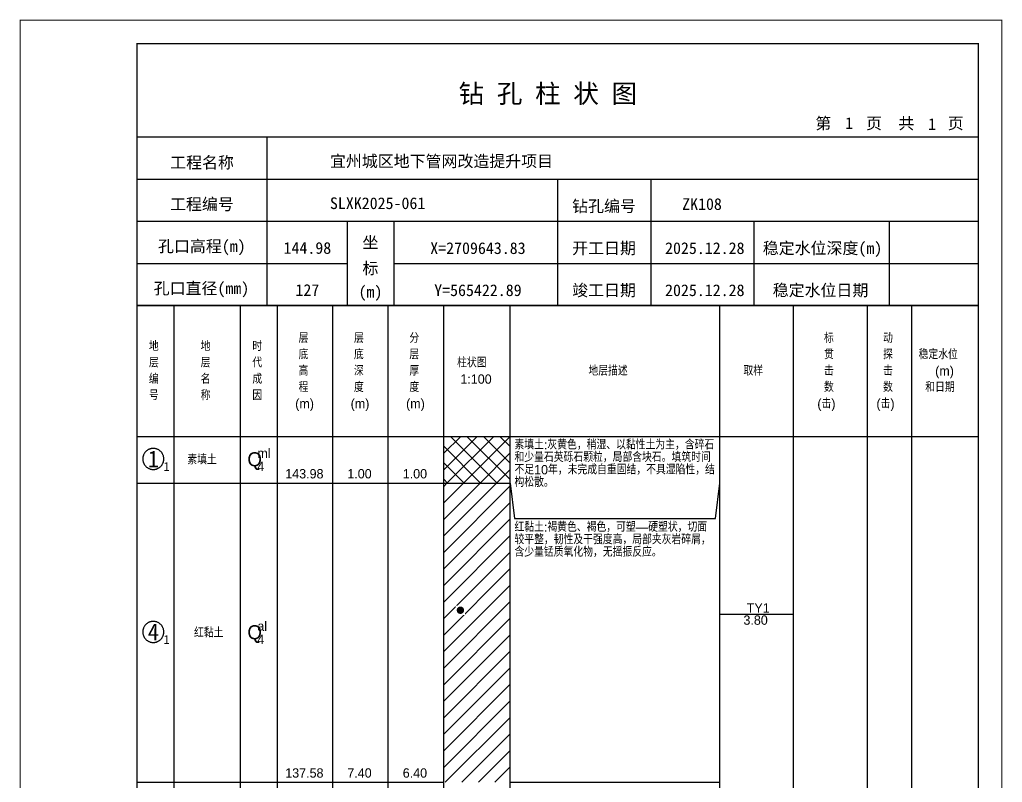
# Model space of a CAD drawing. Header units: millimetres. Extents: x 12489 to 89920, y 4630 to 4927.
# Drawn here: x 58469.3 to 58679.6, y 4763.7 to 4926.8 of the extents above; entities that cross this region are included whole.
import ezdxf
from ezdxf.enums import TextEntityAlignment as Align

# ---------------------------------------------------------------- set-up
doc = ezdxf.new("R2010")
doc.units = ezdxf.units.MM
doc.layers.add('GICAD_QUYANG', color=7, linetype='Continuous')
doc.layers.add('ZZT_TC', color=7, linetype='Continuous')
doc.styles.add('成果图图块', font='', dxfattribs={"height": 2.5})
doc.styles.add('成果图模板', font='')
doc.styles.add('成果图模板标题', font='simhei.ttf')
doc.styles.add('成果图表体', font='Comfont.shx', dxfattribs={"height": 2, "bigfont": 'Hztxt12a.shx'})
doc.styles.get('成果图图块').set_extended_font_data('FangSong_GB2312')
doc.styles.get('成果图模板').set_extended_font_data('FangSong_GB2312')

# ---------------------------------------------------------------- blocks, each defined once
blk = doc.blocks.new('DCBH-1-1-1410', base_point=(0.3, -0.11))
at = {"layer": 'ZZT_TC', "color": 7}
blk.add_polyline3d([(-0.19, 2.31, 0), (-0.3, 2.31, 0), (-0.41, 2.3, 0), (-0.52, 2.29, 0), (-0.63, 2.27, 0), (-0.73, 2.24, 0), (-0.84, 2.21, 0), (-0.95, 2.18, 0), (-1.05, 2.14, 0), (-1.15, 2.09, 0), (-1.25, 2.04, 0), (-1.35, 1.99, 0), (-1.44, 1.93, 0), (-1.53, 1.87, 0), (-1.62, 1.8, 0), (-1.7, 1.73, 0), (-1.78, 1.65, 0), (-1.86, 1.57, 0), (-1.93, 1.49, 0), (-2, 1.4, 0), (-2.06, 1.31, 0), (-2.12, 1.22, 0), (-2.17, 1.12, 0), (-2.22, 1.02, 0), (-2.27, 0.92, 0), (-2.31, 0.82, 0), (-2.34, 0.71, 0), (-2.37, 0.61, 0), (-2.4, 0.5, 0), (-2.41, 0.39, 0), (-2.43, 0.28, 0), (-2.44, 0.17, 0), (-2.44, 0.06, 0), (-2.44, -0.05, 0), (-2.43, -0.16, 0), (-2.41, -0.27, 0), (-2.4, -0.38, 0), (-2.37, -0.49, 0), (-2.34, -0.6, 0), (-2.31, -0.7, 0), (-2.27, -0.8, 0), (-2.22, -0.9, 0), (-2.17, -1, 0), (-2.12, -1.1, 0), (-2.06, -1.19, 0), (-2, -1.28, 0), (-1.93, -1.37, 0), (-1.86, -1.45, 0), (-1.78, -1.53, 0), (-1.7, -1.61, 0), (-1.62, -1.68, 0), (-1.53, -1.75, 0), (-1.44, -1.81, 0), (-1.35, -1.87, 0), (-1.25, -1.93, 0), (-1.15, -1.98, 0), (-1.05, -2.02, 0), (-0.95, -2.06, 0), (-0.84, -2.1, 0), (-0.73, -2.13, 0), (-0.63, -2.15, 0), (-0.52, -2.17, 0), (-0.41, -2.18, 0), (-0.3, -2.19, 0), (-0.19, -2.19, 0), (-0.08, -2.19, 0), (0.03, -2.18, 0), (0.14, -2.17, 0), (0.25, -2.15, 0), (0.36, -2.13, 0), (0.47, -2.1, 0), (0.57, -2.06, 0), (0.67, -2.02, 0), (0.77, -1.98, 0), (0.87, -1.93, 0), (0.97, -1.87, 0), (1.06, -1.81, 0), (1.15, -1.75, 0), (1.24, -1.68, 0), (1.32, -1.61, 0), (1.4, -1.53, 0), (1.48, -1.45, 0), (1.55, -1.37, 0), (1.62, -1.28, 0), (1.68, -1.19, 0), (1.74, -1.1, 0), (1.8, -1, 0), (1.85, -0.9, 0), (1.89, -0.8, 0), (1.93, -0.7, 0), (1.97, -0.6, 0), (2, -0.49, 0), (2.02, -0.38, 0), (2.04, -0.27, 0), (2.05, -0.16, 0), (2.06, -0.05, 0), (2.06, 0.06, 0), (2.06, 0.17, 0), (2.05, 0.28, 0), (2.04, 0.39, 0), (2.02, 0.5, 0), (2, 0.61, 0), (1.97, 0.71, 0), (1.93, 0.82, 0), (1.89, 0.92, 0), (1.85, 1.02, 0), (1.8, 1.12, 0), (1.74, 1.22, 0), (1.68, 1.31, 0), (1.62, 1.4, 0), (1.55, 1.49, 0), (1.48, 1.57, 0), (1.4, 1.65, 0), (1.32, 1.73, 0), (1.24, 1.8, 0), (1.15, 1.87, 0), (1.06, 1.93, 0), (0.97, 1.99, 0), (0.87, 2.04, 0), (0.77, 2.09, 0), (0.67, 2.14, 0), (0.57, 2.18, 0), (0.47, 2.21, 0), (0.36, 2.24, 0), (0.25, 2.27, 0), (0.14, 2.29, 0), (0.03, 2.3, 0), (-0.08, 2.31, 0), (-0.19, 2.31, 0)], dxfattribs=at)
at = {"style": '成果图图块'}
blk.add_text('1', height=3.57, dxfattribs=at).set_placement((-0.16, -1.74), align=Align.CENTER)
blk.add_text('1', height=1.91, dxfattribs=at).set_placement((2.03, -2.53))
blk = doc.blocks.new('DCBH-1-1-1411', base_point=(0.3, -0.11))
at = {"layer": 'ZZT_TC', "color": 7}
blk.add_polyline3d([(-0.19, 2.31, 0), (-0.3, 2.31, 0), (-0.41, 2.3, 0), (-0.52, 2.29, 0), (-0.63, 2.27, 0), (-0.73, 2.24, 0), (-0.84, 2.21, 0), (-0.95, 2.18, 0), (-1.05, 2.14, 0), (-1.15, 2.09, 0), (-1.25, 2.04, 0), (-1.35, 1.99, 0), (-1.44, 1.93, 0), (-1.53, 1.87, 0), (-1.62, 1.8, 0), (-1.7, 1.73, 0), (-1.78, 1.65, 0), (-1.86, 1.57, 0), (-1.93, 1.49, 0), (-2, 1.4, 0), (-2.06, 1.31, 0), (-2.12, 1.22, 0), (-2.17, 1.12, 0), (-2.22, 1.02, 0), (-2.27, 0.92, 0), (-2.31, 0.82, 0), (-2.34, 0.71, 0), (-2.37, 0.61, 0), (-2.4, 0.5, 0), (-2.41, 0.39, 0), (-2.43, 0.28, 0), (-2.44, 0.17, 0), (-2.44, 0.06, 0), (-2.44, -0.05, 0), (-2.43, -0.16, 0), (-2.41, -0.27, 0), (-2.4, -0.38, 0), (-2.37, -0.49, 0), (-2.34, -0.6, 0), (-2.31, -0.7, 0), (-2.27, -0.8, 0), (-2.22, -0.9, 0), (-2.17, -1, 0), (-2.12, -1.1, 0), (-2.06, -1.19, 0), (-2, -1.28, 0), (-1.93, -1.37, 0), (-1.86, -1.45, 0), (-1.78, -1.53, 0), (-1.7, -1.61, 0), (-1.62, -1.68, 0), (-1.53, -1.75, 0), (-1.44, -1.81, 0), (-1.35, -1.87, 0), (-1.25, -1.93, 0), (-1.15, -1.98, 0), (-1.05, -2.02, 0), (-0.95, -2.06, 0), (-0.84, -2.1, 0), (-0.73, -2.13, 0), (-0.63, -2.15, 0), (-0.52, -2.17, 0), (-0.41, -2.18, 0), (-0.3, -2.19, 0), (-0.19, -2.19, 0), (-0.08, -2.19, 0), (0.03, -2.18, 0), (0.14, -2.17, 0), (0.25, -2.15, 0), (0.36, -2.13, 0), (0.47, -2.1, 0), (0.57, -2.06, 0), (0.67, -2.02, 0), (0.77, -1.98, 0), (0.87, -1.93, 0), (0.97, -1.87, 0), (1.06, -1.81, 0), (1.15, -1.75, 0), (1.24, -1.68, 0), (1.32, -1.61, 0), (1.4, -1.53, 0), (1.48, -1.45, 0), (1.55, -1.37, 0), (1.62, -1.28, 0), (1.68, -1.19, 0), (1.74, -1.1, 0), (1.8, -1, 0), (1.85, -0.9, 0), (1.89, -0.8, 0), (1.93, -0.7, 0), (1.97, -0.6, 0), (2, -0.49, 0), (2.02, -0.38, 0), (2.04, -0.27, 0), (2.05, -0.16, 0), (2.06, -0.05, 0), (2.06, 0.06, 0), (2.06, 0.17, 0), (2.05, 0.28, 0), (2.04, 0.39, 0), (2.02, 0.5, 0), (2, 0.61, 0), (1.97, 0.71, 0), (1.93, 0.82, 0), (1.89, 0.92, 0), (1.85, 1.02, 0), (1.8, 1.12, 0), (1.74, 1.22, 0), (1.68, 1.31, 0), (1.62, 1.4, 0), (1.55, 1.49, 0), (1.48, 1.57, 0), (1.4, 1.65, 0), (1.32, 1.73, 0), (1.24, 1.8, 0), (1.15, 1.87, 0), (1.06, 1.93, 0), (0.97, 1.99, 0), (0.87, 2.04, 0), (0.77, 2.09, 0), (0.67, 2.14, 0), (0.57, 2.18, 0), (0.47, 2.21, 0), (0.36, 2.24, 0), (0.25, 2.27, 0), (0.14, 2.29, 0), (0.03, 2.3, 0), (-0.08, 2.31, 0), (-0.19, 2.31, 0)], dxfattribs=at)
at = {"style": '成果图图块'}
blk.add_text('4', height=3.57, dxfattribs=at).set_placement((-0.16, -1.74), align=Align.CENTER)
blk.add_text('1', height=1.91, dxfattribs=at).set_placement((2.03, -2.53))
blk = doc.blocks.new('gkqy1.dwg', base_point=(0.8, 0))
blk.add_wipeout([(-0.2, -0.2), (1.8, -0.2), (1.8, 1.8), (-0.2, 1.8)])
at = {"layer": 'GICAD_QUYANG'}
h = blk.add_hatch(color=7, dxfattribs=at)
edge = h.paths.add_edge_path()
edge.add_arc((0.8, 0.8), 0.8, 0, 360)
blk = doc.blocks.new('钻孔柱状图路桥昇龙制图梁世成校核莫家里.dwg210', base_point=(25, 236))
for p, q in [((52.82, 236), (52.82, 272)), ((25, 263), (205, 263)), ((115, 236), (115, 263)), ((135, 236), (135, 263)), ((25, 254), (205, 254)), ((70, 236), (70, 254)), ((80, 236), (80, 254)), ((157, 236), (157, 254)), ((185.95, 236), (185.95, 254)), ((25, 245), (70, 245)), ((80, 245), (205, 245))]:
    blk.add_line(p, q)
for points, const_width in [([(0, 0), (210, 0), (210, 297), (0, 297)], 0.25), ([(25, 5), (205, 5), (205, 292), (25, 292)], 0.3)]:
    blk.add_lwpolyline(points, close=True, dxfattribs=dict(const_width=const_width))
at = {"const_width": 0.3}
for points in [[(25, 272), (205, 272)], [(25, 236), (205, 236)]]:
    blk.add_lwpolyline(points, dxfattribs=at)
for s, height, style, p in [('钻 孔 柱 状 图', 4, '成果图模板标题', (93.8, 279.31)), ('第', 2.5, '成果图模板', (170.12, 273.7)), ('页', 2.5, '成果图模板', (180.96, 273.7)), ('共', 2.5, '成果图模板', (187.88, 273.7)), ('页', 2.5, '成果图模板', (198.44, 273.7)), ('工程名称', 2.5, '成果图模板', (32.07, 265.32)), ('宜州城区地下管网改造提升项目', 2.5, '成果图模板', (66.26, 265.61)), ('工程编号', 2.5, '成果图模板', (32.05, 256.41)), ('SLXK2025-061', 2.5, '成果图模板', (66.26, 256.61)), ('钻孔编号', 2.5, '成果图模板', (118.08, 256)), ('ZK108', 2.5, '成果图模板', (141.61, 256.43)), ('孔口高程(m)', 2.5, '成果图模板', (29.48, 247.41)), ('坐', 2.5, '成果图模板', (73.21, 248.24)), ('开工日期', 2.5, '成果图模板', (118.08, 247)), ('稳定水位深度(m)', 2.5, '成果图模板', (158.86, 247)), ('标', 2.5, '成果图模板', (73.21, 242.7)), ('孔口直径(mm)', 2.5, '成果图模板', (28.54, 238.41)), ('(m) ', 2.5, '成果图模板', (72.38, 237.65)), ('竣工日期', 2.5, '成果图模板', (118.08, 238)), ('稳定水位日期', 2.5, '成果图模板', (160.99, 238))]:
    blk.add_text(s, height=height, dxfattribs=dict(style=style)).set_placement(p)
at = {"style": '成果图模板'}
for s, p in [('1', (177.35, 273.74)), ('1', (195.08, 273.53)), ('144.98', (61.43, 247.04)), ('X=2709643.83', (97.92, 247)), ('2025.12.28', (146.46, 247)), ('127', (61.43, 238.04)), ('Y=565422.89', (97.92, 238)), ('2025.12.28', (146.46, 238))]:
    blk.add_text(s, height=2.5, dxfattribs=at).set_placement(p, align=Align.CENTER)

msp = doc.modelspace()

# ---------------------------------------------------------------- hatches: boundary and pattern name
at = {"linetype": 'Continuous'}
h = msp.add_hatch(dxfattribs=at)
h.set_pattern_fill('GKSTT', scale=0.5, style=0, pattern_type=2)
h.set_pattern_definition([(45, (0, 0), (-1.76776695, 1.76776695), []), (135, (0, 0), (-1.76776695, -1.76776695), [])])
h.paths.add_polyline_path([(58560.06, 4827.71), (58574.29, 4827.71), (58574.29, 4837.71), (58560.06, 4837.71)])
h = msp.add_hatch(dxfattribs=at)
h.set_pattern_fill('GKNXT', scale=0.5, style=0, pattern_type=2)
h.set_pattern_definition([(45, (0, 0), (-1.76776695, 1.76776695), [])])
h.paths.add_polyline_path([(58560.06, 4763.71), (58574.29, 4763.71), (58574.29, 4827.71), (58560.06, 4827.71)])

# ---------------------------------------------------------------- linework, layer by layer
at = {"color": 0}
for p, q in [((58494.45, 4837.71), (58502.35, 4837.71)), ((58494.45, 4827.71), (58494.45, 4837.71)), ((58502.35, 4827.71), (58502.35, 4837.71)), ((58494.45, 4827.71), (58502.35, 4827.71)), ((58494.45, 4827.71), (58502.35, 4827.71)), ((58494.45, 4763.71), (58494.45, 4827.71)), ((58502.35, 4763.71), (58502.35, 4827.71)), ((58494.45, 4763.71), (58502.35, 4763.71))]:
    msp.add_line(p, q, dxfattribs=at)
for points in [[(58494.45, 4865.71), (58502.35, 4865.71)], [(58494.45, 4837.71), (58494.45, 4865.71)], [(58502.35, 4837.71), (58502.35, 4865.71)], [(58502.35, 4865.71), (58516.58, 4865.71)], [(58502.35, 4837.71), (58502.35, 4865.71)], [(58516.58, 4837.71), (58516.58, 4865.71)], [(58516.58, 4865.71), (58524.49, 4865.71)], [(58516.58, 4837.71), (58516.58, 4865.71)], [(58524.49, 4837.71), (58524.49, 4865.71)], [(58524.49, 4865.71), (58536.35, 4865.71)], [(58524.49, 4837.71), (58524.49, 4865.71)], [(58536.35, 4837.71), (58536.35, 4865.71)], [(58536.35, 4865.71), (58548.2, 4865.71)], [(58536.35, 4837.71), (58536.35, 4865.71)], [(58548.2, 4837.71), (58548.2, 4865.71)], [(58548.2, 4865.71), (58560.06, 4865.71)], [(58548.2, 4837.71), (58548.2, 4865.71)], [(58560.06, 4837.71), (58560.06, 4865.71)], [(58560.06, 4865.71), (58574.29, 4865.71)], [(58560.06, 4837.71), (58560.06, 4865.71)], [(58574.29, 4837.71), (58574.29, 4865.71)], [(58574.29, 4865.71), (58619.11, 4865.71)], [(58574.29, 4837.71), (58574.29, 4865.71)], [(58619.11, 4837.71), (58619.11, 4865.71)], [(58619.11, 4865.71), (58634.92, 4865.71)], [(58619.11, 4837.71), (58619.11, 4865.71)], [(58634.92, 4837.71), (58634.92, 4865.71)], [(58634.92, 4865.71), (58650.73, 4865.71)], [(58634.92, 4837.71), (58634.92, 4865.71)], [(58650.73, 4837.71), (58650.73, 4865.71)], [(58650.73, 4865.71), (58660.22, 4865.71)], [(58650.73, 4837.71), (58650.73, 4865.71)], [(58660.22, 4837.71), (58660.22, 4865.71)], [(58660.22, 4865.71), (58674.45, 4865.71)], [(58660.22, 4837.71), (58660.22, 4865.71)], [(58674.45, 4837.71), (58674.45, 4865.71)], [(58494.45, 4837.71), (58502.35, 4837.71)], [(58494.45, 4643.71), (58494.45, 4837.71)], [(58494.45, 4837.71), (58502.35, 4837.71)], [(58502.35, 4643.71), (58502.35, 4837.71)], [(58502.35, 4837.71), (58516.58, 4837.71)], [(58502.35, 4643.71), (58502.35, 4837.71)], [(58502.35, 4837.71), (58516.58, 4837.71)], [(58502.35, 4837.71), (58516.58, 4837.71)], [(58502.35, 4827.71), (58502.35, 4837.71)], [(58516.58, 4643.71), (58516.58, 4837.71)], [(58516.58, 4827.71), (58516.58, 4837.71)], [(58516.58, 4837.71), (58524.49, 4837.71)], [(58516.58, 4643.71), (58516.58, 4837.71)], [(58516.58, 4837.71), (58524.49, 4837.71)], [(58516.58, 4837.71), (58524.49, 4837.71)], [(58516.58, 4827.71), (58516.58, 4837.71)], [(58524.49, 4643.71), (58524.49, 4837.71)], [(58524.49, 4827.71), (58524.49, 4837.71)], [(58524.49, 4837.71), (58536.35, 4837.71)], [(58524.49, 4643.71), (58524.49, 4837.71)], [(58524.49, 4837.71), (58536.35, 4837.71)], [(58524.49, 4837.71), (58536.35, 4837.71)], [(58524.49, 4827.71), (58524.49, 4837.71)], [(58536.35, 4643.71), (58536.35, 4837.71)], [(58536.35, 4827.71), (58536.35, 4837.71)], [(58536.35, 4837.71), (58548.2, 4837.71)], [(58536.35, 4643.71), (58536.35, 4837.71)], [(58536.35, 4837.71), (58548.2, 4837.71)], [(58536.35, 4837.71), (58548.2, 4837.71)], [(58536.35, 4827.71), (58536.35, 4837.71)], [(58548.2, 4643.71), (58548.2, 4837.71)], [(58548.2, 4827.71), (58548.2, 4837.71)], [(58548.2, 4837.71), (58560.06, 4837.71)], [(58548.2, 4643.71), (58548.2, 4837.71)], [(58548.2, 4837.71), (58560.06, 4837.71)], [(58548.2, 4837.71), (58560.06, 4837.71)], [(58548.2, 4827.71), (58548.2, 4837.71)], [(58560.06, 4643.71), (58560.06, 4837.71)], [(58560.06, 4827.71), (58560.06, 4837.71)], [(58560.06, 4837.71), (58574.29, 4837.71)], [(58560.06, 4643.71), (58560.06, 4837.71)], [(58560.06, 4837.71), (58574.29, 4837.71)], [(58574.29, 4643.71), (58574.29, 4837.71)], [(58574.29, 4837.71), (58619.11, 4837.71)], [(58574.29, 4643.71), (58574.29, 4837.71)], [(58574.29, 4837.71), (58619.11, 4837.71)], [(58574.29, 4827.71), (58574.29, 4837.71)], [(58619.11, 4643.71), (58619.11, 4837.71)], [(58619.11, 4827.71), (58619.11, 4837.71)], [(58619.11, 4837.71), (58634.92, 4837.71)], [(58619.11, 4643.71), (58619.11, 4837.71)], [(58619.11, 4837.71), (58634.92, 4837.71)], [(58634.92, 4643.71), (58634.92, 4837.71)], [(58634.92, 4837.71), (58650.73, 4837.71)], [(58634.92, 4643.71), (58634.92, 4837.71)], [(58634.92, 4837.71), (58650.73, 4837.71)], [(58650.73, 4643.71), (58650.73, 4837.71)], [(58650.73, 4837.71), (58660.22, 4837.71)], [(58650.73, 4643.71), (58650.73, 4837.71)], [(58650.73, 4837.71), (58660.22, 4837.71)], [(58660.22, 4643.71), (58660.22, 4837.71)], [(58660.22, 4837.71), (58674.45, 4837.71)], [(58660.22, 4643.71), (58660.22, 4837.71)], [(58660.22, 4837.71), (58674.45, 4837.71)], [(58674.45, 4643.71), (58674.45, 4837.71)], [(58502.35, 4827.71), (58516.58, 4827.71)], [(58502.35, 4827.71), (58516.58, 4827.71)], [(58502.35, 4763.71), (58502.35, 4827.71)], [(58516.58, 4763.71), (58516.58, 4827.71)], [(58516.58, 4827.71), (58524.49, 4827.71)], [(58516.58, 4827.71), (58524.49, 4827.71)], [(58516.58, 4763.71), (58516.58, 4827.71)], [(58524.49, 4763.71), (58524.49, 4827.71)], [(58524.49, 4827.71), (58536.35, 4827.71)], [(58524.49, 4827.71), (58536.35, 4827.71)], [(58524.49, 4763.71), (58524.49, 4827.71)], [(58536.35, 4763.71), (58536.35, 4827.71)], [(58536.35, 4827.71), (58548.2, 4827.71)], [(58536.35, 4827.71), (58548.2, 4827.71)], [(58536.35, 4763.71), (58536.35, 4827.71)], [(58548.2, 4763.71), (58548.2, 4827.71)], [(58548.2, 4827.71), (58560.06, 4827.71)], [(58548.2, 4827.71), (58560.06, 4827.71)], [(58548.2, 4763.71), (58548.2, 4827.71)], [(58560.06, 4763.71), (58560.06, 4827.71)], [(58574.29, 4827.71), (58575.19, 4820.11)], [(58574.29, 4763.71), (58574.29, 4827.71)], [(58618.22, 4820.11), (58619.11, 4827.71)], [(58619.11, 4763.71), (58619.11, 4827.71)], [(58575.19, 4820.11), (58618.22, 4820.11)], [(58619.11, 4799.71), (58634.92, 4799.71)], [(58502.35, 4763.71), (58516.58, 4763.71)], [(58516.58, 4763.71), (58524.49, 4763.71)], [(58524.49, 4763.71), (58536.35, 4763.71)], [(58536.35, 4763.71), (58548.2, 4763.71)], [(58548.2, 4763.71), (58560.06, 4763.71)], [(58574.29, 4763.71), (58619.11, 4763.71)]]:
    msp.add_lwpolyline(points, dxfattribs=at)
at = {"color": 7, "flags": 128}
msp.add_lwpolyline([(58560.06, 4827.71), (58574.29, 4827.71)], dxfattribs=at)

# ---------------------------------------------------------------- block references
for name, p in [('DCBH-1-1-1410', (58498.4, 4832.71)), ('DCBH-1-1-1411', (58498.4, 4795.71))]:
    msp.add_blockref(name, p)

# ---------------------------------------------------------------- texts
at = {"color": 0, "style": '成果图表体'}
for s, height, p in [('层', 2, (58529, 4857.71)), ('层', 2, (58540.85, 4857.71)), ('分', 2, (58552.71, 4857.71)), ('标', 2, (58641.41, 4857.71)), ('动', 2, (58654.05, 4857.71)), ('地', 2, (58496.98, 4855.96)), ('地', 2, (58508.05, 4855.96)), ('时', 2, (58519.11, 4855.96)), ('底', 2, (58529, 4854.21)), ('底', 2, (58540.85, 4854.21)), ('层', 2, (58552.71, 4854.21)), ('贯', 2, (58641.41, 4854.21)), ('探', 2, (58654.05, 4854.21)), ('稳定水位', 2, (58661.65, 4854.21)), ('层', 2, (58496.98, 4852.46)), ('层', 2, (58508.05, 4852.46)), ('代', 2, (58519.11, 4852.46)), ('高', 2, (58529, 4850.71)), ('深', 2, (58540.85, 4850.71)), ('厚', 2, (58552.71, 4850.71)), ('柱状图', 2, (58562.91, 4852.46)), ('地层描述', 2, (58591.02, 4850.71)), ('取样', 2, (58624.18, 4850.71)), ('击', 2, (58641.41, 4850.71)), ('击', 2, (58654.05, 4850.71)), ('(m)', 2, (58665.2, 4850.71)), ('编', 2, (58496.98, 4848.96)), ('名', 2, (58508.05, 4848.96)), ('成', 2, (58519.11, 4848.96)), ('1:100', 2, (58563.62, 4848.96)), ('程', 2, (58529, 4847.21)), ('度', 2, (58540.85, 4847.21)), ('度', 2, (58552.71, 4847.21)), ('数', 2, (58641.41, 4847.21)), ('数', 2, (58654.05, 4847.21)), ('和日期', 2, (58663.07, 4847.21)), ('号', 2, (58496.98, 4845.46)), ('称', 2, (58508.05, 4845.46)), ('因', 2, (58519.11, 4845.46)), ('(m)', 2, (58528.28, 4843.71)), ('(m)', 2, (58540.14, 4843.71)), ('(m)', 2, (58552, 4843.71)), ('(击)', 2, (58639.99, 4843.71)), ('(击)', 2, (58652.63, 4843.71)), ('素填土', 2, (58505.2, 4831.71)), ('Q', 3, (58518.05, 4831.31)), ('ml', 2, (58520.18, 4833.11)), ('4', 2, (58520.18, 4830.31)), ('143.98', 2, (58526.15, 4828.71)), ('1.00', 2, (58539.43, 4828.71)), ('1.00', 2, (58551.29, 4828.71)), ('TY1', 2, (58624.89, 4800.01)), ('al', 2, (58520.18, 4796.11)), ('3.80', 2, (58624.18, 4797.41)), ('红黏土', 2, (58506.63, 4794.71)), ('Q', 3, (58518.05, 4794.31)), ('4', 2, (58520.18, 4793.31)), ('137.58', 2, (58526.15, 4764.71)), ('7.40', 2, (58539.43, 4764.71)), ('6.40', 2, (58551.29, 4764.71))]:
    msp.add_text(s, height=height, dxfattribs=at).set_placement(p)
at = {"color": 0, "char_height": 2, "width": 43.0292, "attachment_point": 1, "line_spacing_factor": 0.8, "style": '成果图表体'}
for s, insert in [('素填土:灰黄色，稍湿、以黏性土为主，含碎石和少量石英砾石颗粒，局部含块石。填筑时间不足10年，未完成自重固结，不具湿陷性，结构松散。', (58575.19, 4836.91)), ('红黏土:褐黄色、褐色，可塑—硬塑状，切面较平整，韧性及干强度高，局部夹灰岩碎屑，含少量锰质氧化物，无摇振反应。', (58575.19, 4819.31))]:
    msp.add_mtext(s, dxfattribs=dict(at, insert=insert))

# ---------------------------------------------------------------- next in the draw order: block references
msp.add_blockref('gkqy1.dwg', (58563.62, 4799.71))

# ---------------------------------------------------------------- next in the draw order: block references
msp.add_blockref('钻孔柱状图路桥昇龙制图梁世成校核莫家里.dwg210', (58494.45, 4865.71))

doc.saveas('drawing.dxf')
